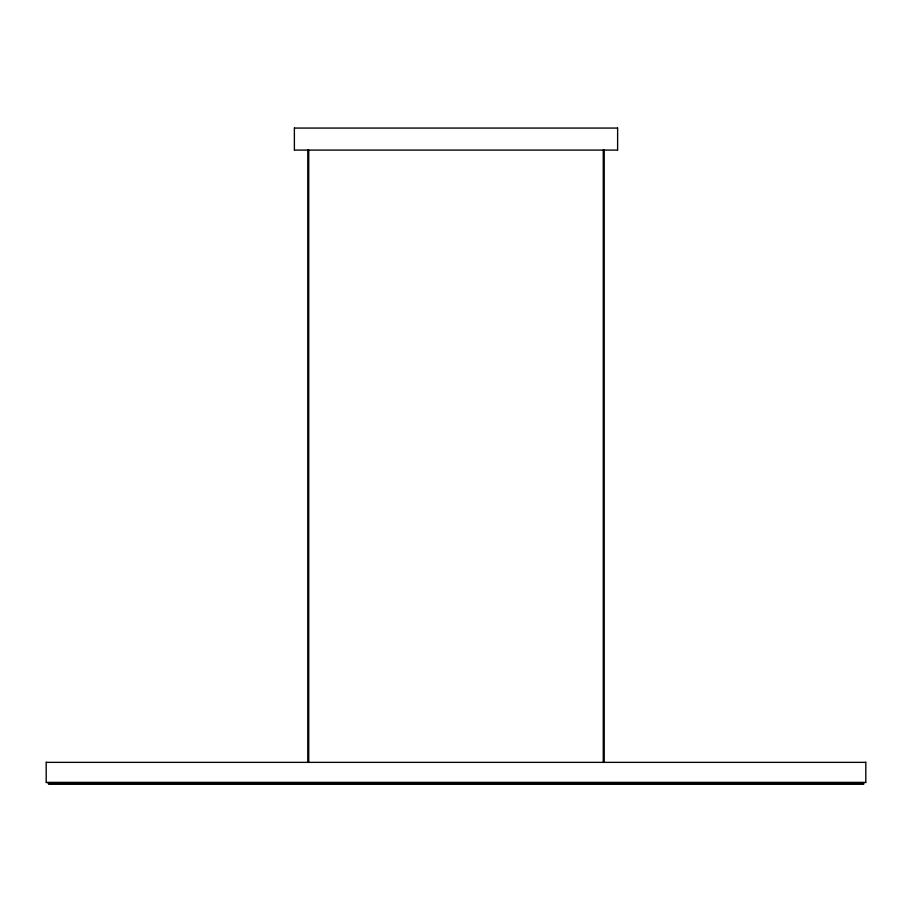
<?xml version="1.0" encoding="UTF-8"?>
<svg xmlns="http://www.w3.org/2000/svg" width="912" height="912" viewBox="0 0 912 912"><rect width="100%" height="100%" fill="white"/><g stroke="black" fill="none" stroke-linecap="round" stroke-linejoin="round"><path stroke-width="1.37" d="M46.193 762.113L46.193 782.633M48.29 783.362L48.61 784.183L863.71 784.183L863.71 783.362M294.382 127.942L294.382 150.218M617.618 150.218L617.618 127.942M865.807 782.633L865.807 762.113M294.508 128.068L617.492 128.068M617.492 150.092L294.508 150.092M46.444 762.364L865.556 762.364M865.556 782.382L46.444 782.382M48.347 783.419L863.653 783.419M307.777 150.115L307.777 761.702L308.735 761.702L308.735 150.115L307.777 150.115M603.265 150.115L603.265 761.702L604.223 761.702L604.223 150.115L603.265 150.115"/></g></svg>
